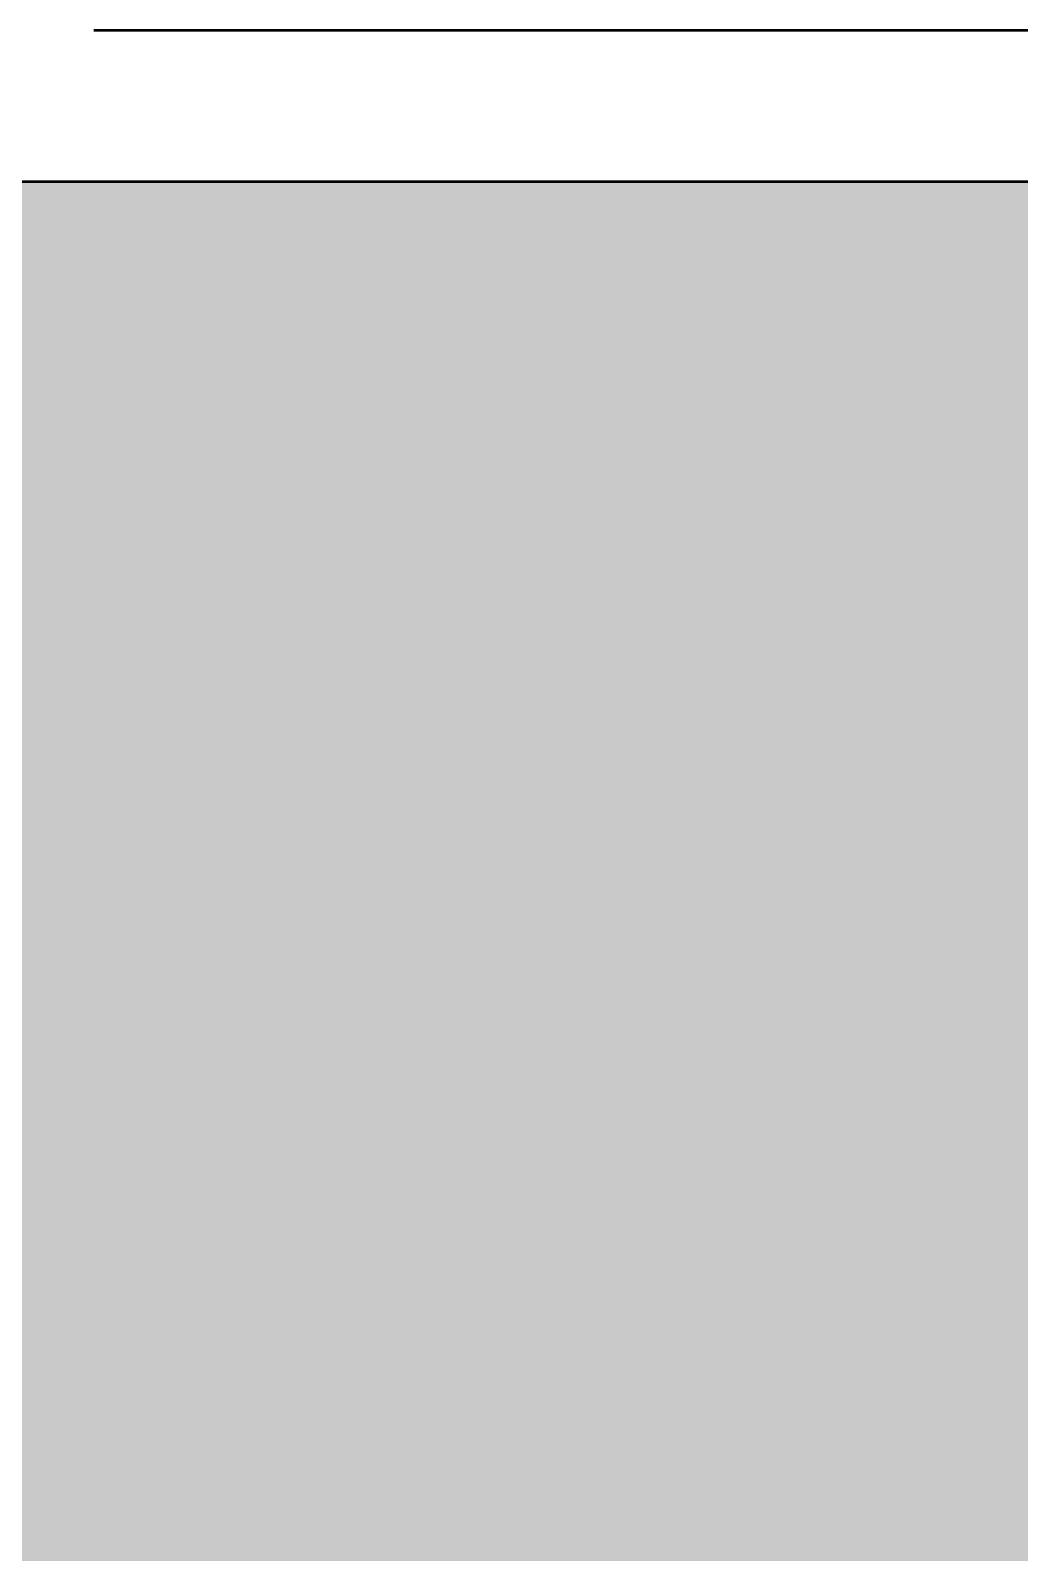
# Model space of a CAD drawing. Header units: millimetres. Extents: x 282 to 167718, y 282 to 525318.
# Drawn here: x 64727 to 65649, y 340094 to 341513 of the extents above; entities that cross this region are included whole.
import ezdxf

# ---------------------------------------------------------------- set-up
doc = ezdxf.new("R2010")
doc.units = ezdxf.units.MM
doc.linetypes.add('DASH_1976_423', pattern=[2398.888889, 1975.555556, -423.333333])
for name, color, linetype in [('GEOFAB', 5, 'Continuous'), ('MODULE_ART', 7, 'Continuous'), ('TANK', 7, 'Continuous')]:
    doc.layers.add(name, color=color, linetype=linetype)

# ---------------------------------------------------------------- blocks, each defined once
blk = doc.blocks.new('atlancube_face')
at = {"true_color": 0x000000}
blk.add_solid([(-1.8, -1.8), (1151.8, -1.8), (-1.8, 781.8), (1151.8, 781.8)], dxfattribs=at)

msp = doc.modelspace()

# ---------------------------------------------------------------- linework, layer by layer
at = {"layer": 'GEOFAB', "color": 5, "linetype": 'DASH_1976_423', "lineweight": 53}
msp.add_lwpolyline([(52555, 339240.6), (119537.2, 339240.6), (119537.2, 341512.8), (52555, 341512.8)], close=True, dxfattribs=at)
at = {"layer": 'TANK', "lineweight": 53}
msp.add_lwpolyline([(52696.1, 339381.7), (119396.1, 339381.7), (119396.1, 341371.7), (52696.1, 341371.7)], close=True, dxfattribs=at)

# ---------------------------------------------------------------- block references
at = {"layer": 'MODULE_ART', "yscale": 0.5512820512820513}
for p in [(64196.1, 340941.7), (65346.1, 340941.7)]:
    msp.add_blockref('atlancube_face', p, dxfattribs=at)
at = {"layer": 'MODULE_ART'}
for p in [(64196.1, 340161.7), (65346.1, 340161.7), (64196.1, 339381.7), (65346.1, 339381.7)]:
    msp.add_blockref('atlancube_face', p, dxfattribs=at)

doc.saveas('drawing.dxf')
